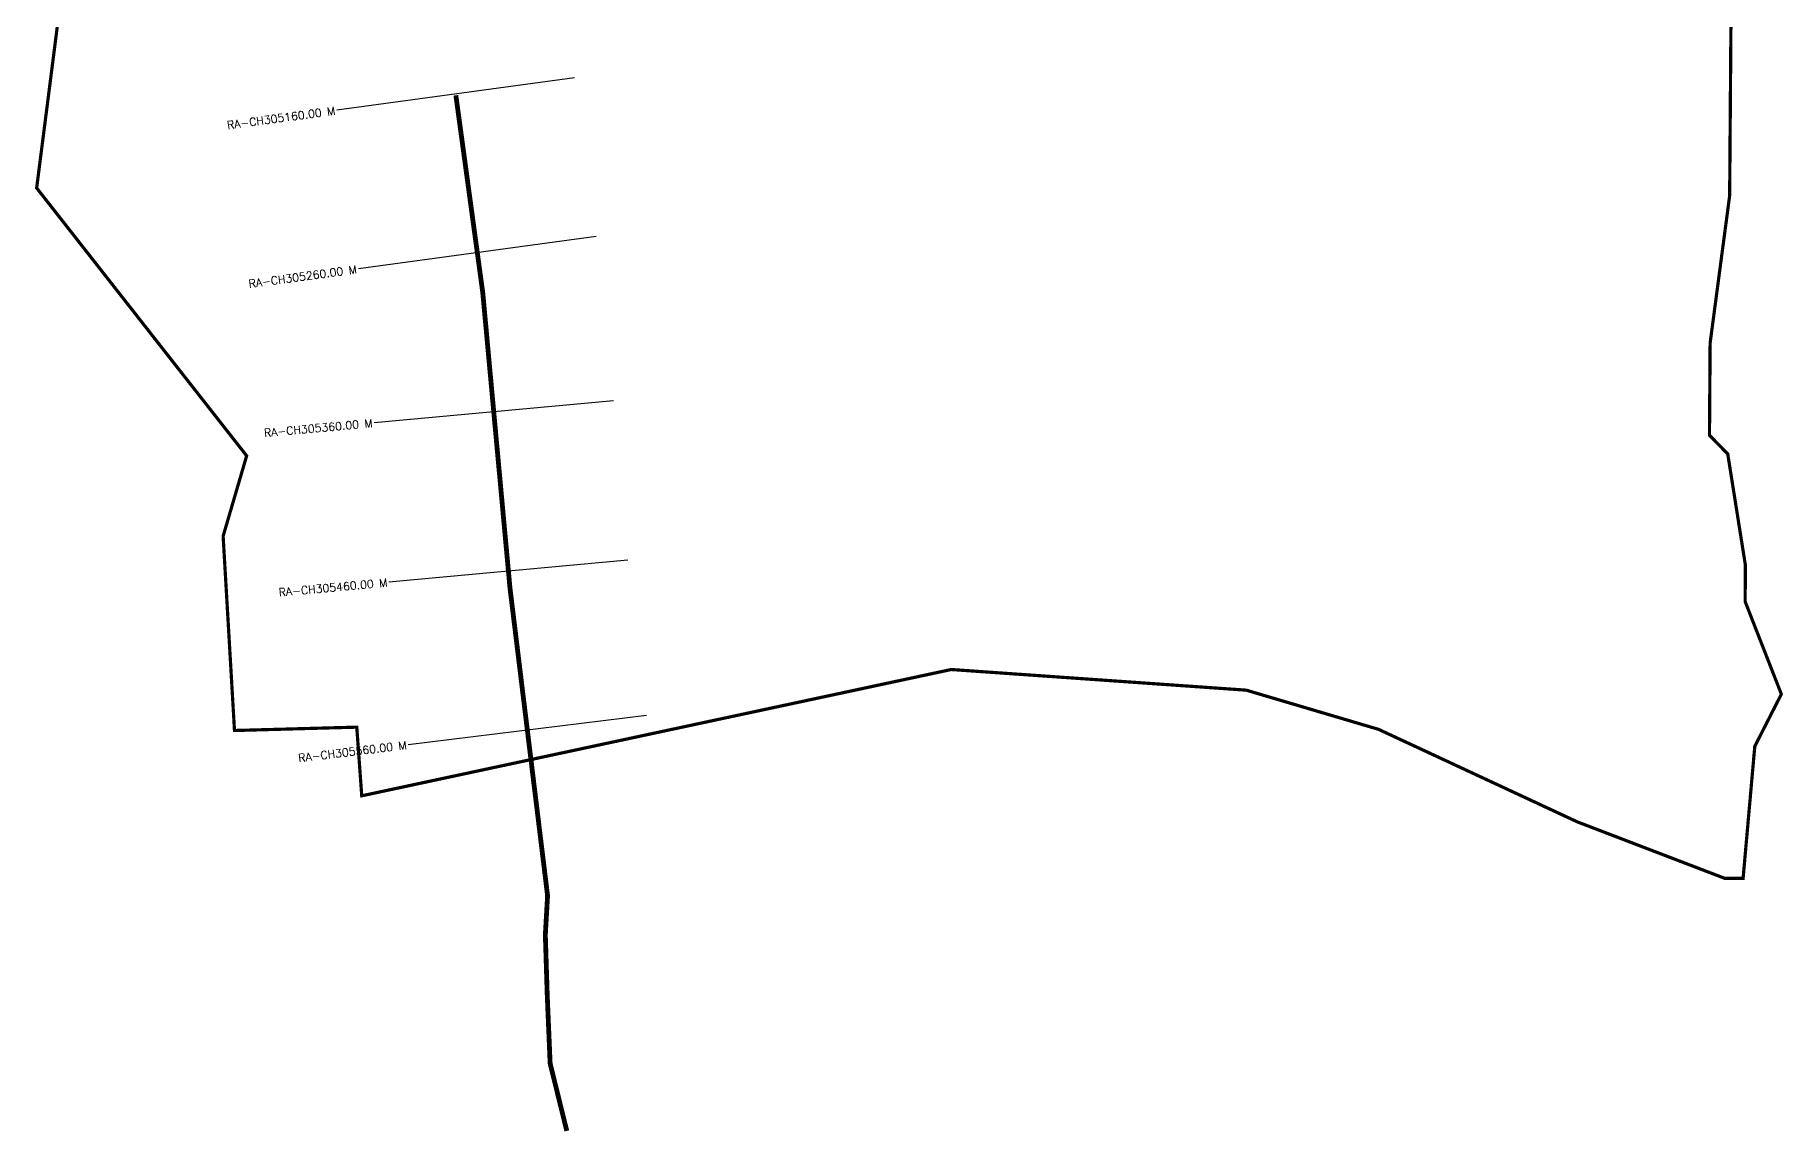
# Model space of a CAD drawing. Header units: metres. Extents: x 284659 to 287076, y 2009710 to 2015523.
# Drawn here: x 285935 to 287027, y 2012616 to 2013298 of the extents above; entities that cross this region are included whole.
import ezdxf
from ezdxf.enums import TextEntityAlignment as Align

# ---------------------------------------------------------------- set-up
doc = ezdxf.new("R2010")
doc.units = ezdxf.units.M
doc.header["$MEASUREMENT"] = 0
for name, color, linetype in [('CS', 134, 'Continuous'), ('CSMark', 6, 'Continuous'), ('NATURALLY PROTECTED', 3, 'Continuous')]:
    doc.layers.add(name, color=color, linetype=linetype)
doc.styles.get("Standard").update_dxf_attribs({"font": 'simplex.shx'})

msp = doc.modelspace()

# ---------------------------------------------------------------- linework, layer by layer
at = {"color": 6, "const_width": 2, "flags": 128}
msp.add_lwpolyline([(286996.6, 2013624.5), (286993.4, 2013198.1), (286981.2, 2013106), (286980.8, 2013048.4), (286992.2, 2013036.8), (287003.2, 2012967.5), (287003.1, 2012944.5), (287025.7, 2012886.7), (287009.1, 2012854.1), (287001.8, 2012771.6), (286990.2, 2012771.7), (286898.3, 2012806.9), (286774.1, 2012864.7), (286691.4, 2012889.2), (286507.1, 2012902.1), (286138.8, 2012823.2), (286135.7, 2012866.1), (286059.3, 2012864), (286052.2, 2012985.4), (286066.9, 2013035.6), (285935.7, 2013202.9), (285951.2, 2013324.1)], dxfattribs=at)
at = {"layer": 'CS'}
for p, q in [((286271.8, 2013271.7), (286123.2, 2013251.5)), ((286285.3, 2013172.7), (286136.7, 2013152.4)), ((286296, 2013069.9), (286146.6, 2013056.2)), ((286305.1, 2012970.4), (286155.8, 2012956.6)), ((286316.7, 2012873.3), (286167.8, 2012855.1))]:
    msp.add_line(p, q, dxfattribs=at)
at = {"layer": 'NATURALLY PROTECTED', "const_width": 3, "flags": 128}
msp.add_lwpolyline([(286197.6, 2013260.8), (286214.4, 2013137.6), (286231.4, 2012953.1), (286254.9, 2012760.8), (286253.5, 2012736.3), (286254.7, 2012698.3), (286256.5, 2012656), (286266.9, 2012613.9)], dxfattribs=at)

# ---------------------------------------------------------------- texts
at = {"layer": 'CSMark'}
for s, rotation, p in [('RA-CH305160.00 M', 7.7684, (286122.2, 2013251.3)), ('RA-CH305260.00 M', 7.7684, (286135.7, 2013152.2)), ('RA-CH305360.00 M', 5.2563, (286145.6, 2013056.1)), ('RA-CH305460.00 M', 5.2563, (286154.8, 2012956.5)), ('RA-CH305560.00 M', 6.9767, (286166.8, 2012855))]:
    msp.add_text(s, height=5, rotation=rotation, dxfattribs=at).set_placement(p, align=Align.MIDDLE_RIGHT)

doc.saveas('drawing.dxf')
